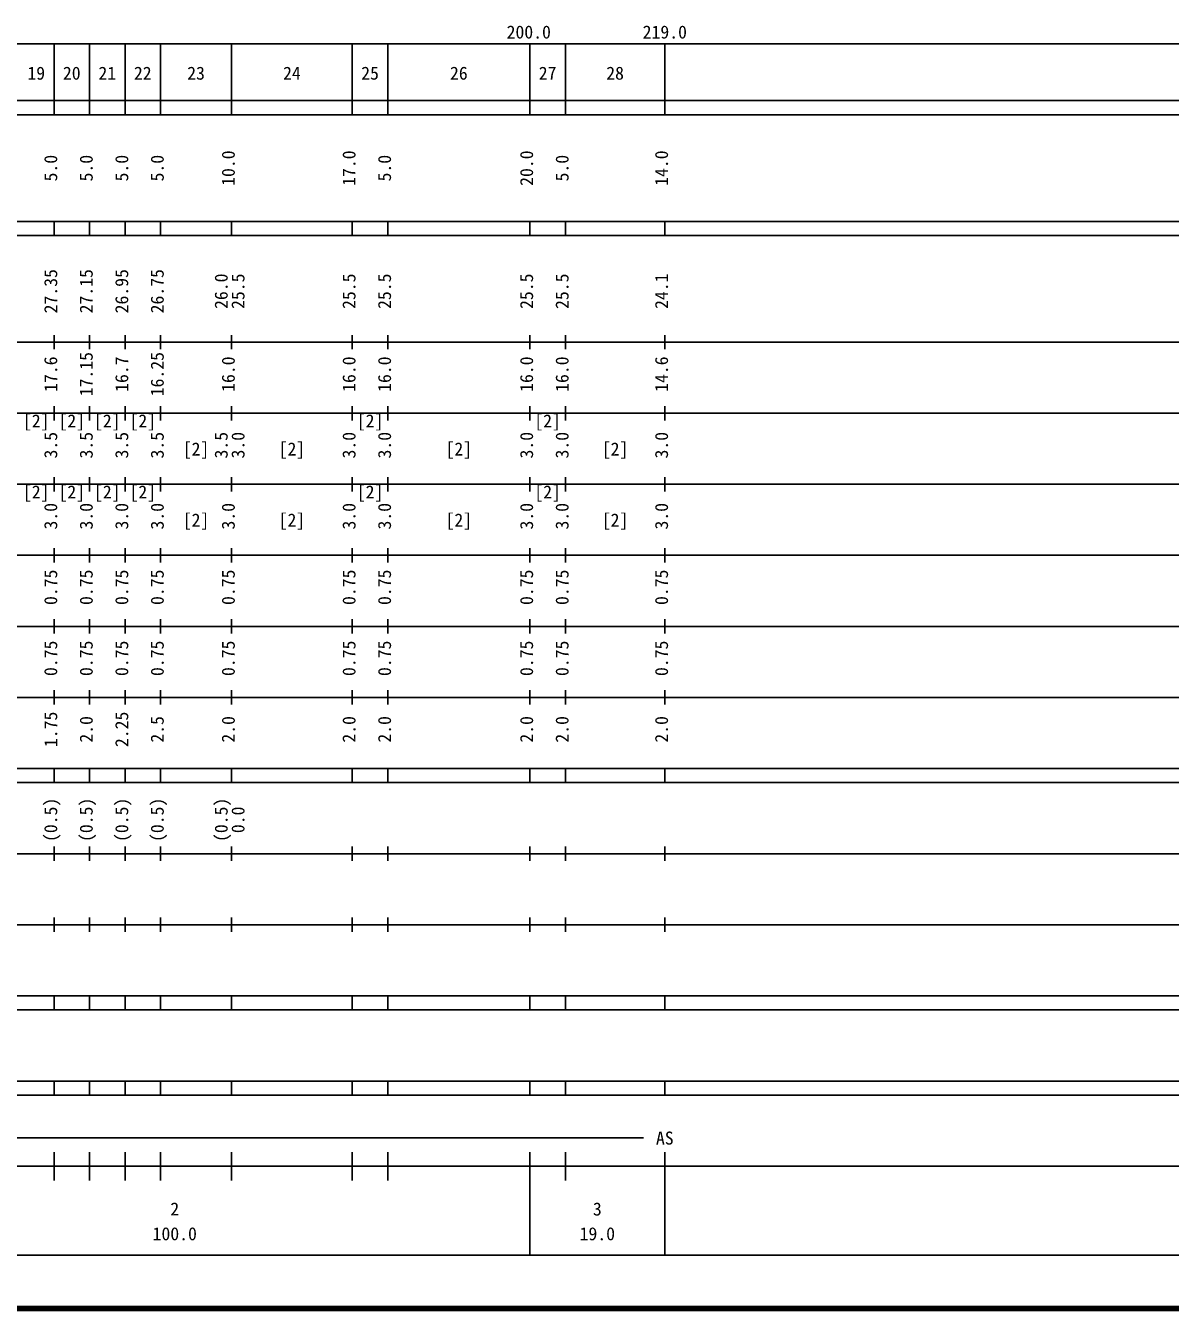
# Model space of a CAD drawing. Units: millimetres on the paper, enlarged 1000 times. Extents: x 40000 to 680000, y 20000 to 380000.
# Drawn here: x 197007 to 358181, y 20000 to 200558 of the extents above; entities that cross this region are included whole.
import ezdxf
from ezdxf.enums import TextEntityAlignment as Align

# ---------------------------------------------------------------- set-up
doc = ezdxf.new("R2010")
doc.units = ezdxf.units.MM
doc.header["$LTSCALE"] = 1000
doc.layers.add('M-TTL', color=2, linetype='Continuous', lineweight=140)
doc.layers.add('M-TTL-BAND', color=7, linetype='Continuous', lineweight=25)
doc.styles.add('ＭＳ ゴシック', font='')
doc.styles.get('ＭＳ ゴシック').set_extended_font_data('MS Gothic')

msp = doc.modelspace()

# ---------------------------------------------------------------- linework, layer by layer
at = {"layer": 'M-TTL'}
msp.add_line((40000, 20000), (680000, 20000), dxfattribs=at)
at = {"layer": 'M-TTL-BAND'}
for p, q in [((68000, 198000), (579000, 198000)), ((201000, 188000), (201000, 198000)), ((206000, 188000), (206000, 198000)), ((211000, 188000), (211000, 198000)), ((216000, 188000), (216000, 198000)), ((226000, 188000), (226000, 198000)), ((243000, 188000), (243000, 198000)), ((248000, 188000), (248000, 198000)), ((268000, 188000), (268000, 198000)), ((273000, 188000), (273000, 198000)), ((287000, 188000), (287000, 198000)), ((40000, 190000), (579000, 190000)), ((40000, 188000), (579000, 188000)), ((40000, 173000), (579000, 173000)), ((201000, 171000), (201000, 173000)), ((206000, 171000), (206000, 173000)), ((211000, 171000), (211000, 173000)), ((216000, 171000), (216000, 173000)), ((226000, 171000), (226000, 173000)), ((243000, 171000), (243000, 173000)), ((248000, 171000), (248000, 173000)), ((268000, 171000), (268000, 173000)), ((273000, 171000), (273000, 173000)), ((287000, 171000), (287000, 173000)), ((40000, 171000), (579000, 171000)), ((40000, 156000), (579000, 156000)), ((201000, 155000), (201000, 157000)), ((206000, 155000), (206000, 157000)), ((211000, 155000), (211000, 157000)), ((216000, 155000), (216000, 157000)), ((226000, 155000), (226000, 157000)), ((243000, 155000), (243000, 157000)), ((248000, 155000), (248000, 157000)), ((268000, 155000), (268000, 157000)), ((273000, 155000), (273000, 157000)), ((287000, 155000), (287000, 157000)), ((201000, 145000), (201000, 147000)), ((206000, 145000), (206000, 147000)), ((211000, 145000), (211000, 147000)), ((216000, 145000), (216000, 147000)), ((226000, 145000), (226000, 147000)), ((243000, 145000), (243000, 147000)), ((248000, 145000), (248000, 147000)), ((268000, 145000), (268000, 147000)), ((273000, 145000), (273000, 147000)), ((287000, 145000), (287000, 147000)), ((46000, 146000), (579000, 146000)), ((52000, 136000), (579000, 136000)), ((201000, 135000), (201000, 137000)), ((206000, 135000), (206000, 137000)), ((211000, 135000), (211000, 137000)), ((216000, 135000), (216000, 137000)), ((226000, 135000), (226000, 137000)), ((243000, 135000), (243000, 137000)), ((248000, 135000), (248000, 137000)), ((268000, 135000), (268000, 137000)), ((273000, 135000), (273000, 137000)), ((287000, 135000), (287000, 137000)), ((201000, 125000), (201000, 127000)), ((206000, 125000), (206000, 127000)), ((211000, 125000), (211000, 127000)), ((216000, 125000), (216000, 127000)), ((226000, 125000), (226000, 127000)), ((243000, 125000), (243000, 127000)), ((248000, 125000), (248000, 127000)), ((268000, 125000), (268000, 127000)), ((273000, 125000), (273000, 127000)), ((287000, 125000), (287000, 127000)), ((46000, 126000), (579000, 126000)), ((52000, 116000), (579000, 116000)), ((201000, 115000), (201000, 117000)), ((206000, 115000), (206000, 117000)), ((211000, 115000), (211000, 117000)), ((216000, 115000), (216000, 117000)), ((226000, 115000), (226000, 117000)), ((243000, 115000), (243000, 117000)), ((248000, 115000), (248000, 117000)), ((268000, 115000), (268000, 117000)), ((273000, 115000), (273000, 117000)), ((287000, 115000), (287000, 117000)), ((201000, 105000), (201000, 107000)), ((206000, 105000), (206000, 107000)), ((211000, 105000), (211000, 107000)), ((216000, 105000), (216000, 107000)), ((226000, 105000), (226000, 107000)), ((243000, 105000), (243000, 107000)), ((248000, 105000), (248000, 107000)), ((268000, 105000), (268000, 107000)), ((273000, 105000), (273000, 107000)), ((287000, 105000), (287000, 107000)), ((46000, 106000), (579000, 106000)), ((40000, 96000), (579000, 96000)), ((201000, 94000), (201000, 96000)), ((206000, 94000), (206000, 96000)), ((211000, 94000), (211000, 96000)), ((216000, 94000), (216000, 96000)), ((226000, 94000), (226000, 96000)), ((243000, 94000), (243000, 96000)), ((248000, 94000), (248000, 96000)), ((268000, 94000), (268000, 96000)), ((273000, 94000), (273000, 96000)), ((287000, 94000), (287000, 96000)), ((40000, 94000), (579000, 94000)), ((201000, 83000), (201000, 85000)), ((206000, 83000), (206000, 85000)), ((211000, 83000), (211000, 85000)), ((216000, 83000), (216000, 85000)), ((226000, 83000), (226000, 85000)), ((243000, 83000), (243000, 85000)), ((248000, 83000), (248000, 85000)), ((268000, 83000), (268000, 85000)), ((273000, 83000), (273000, 85000)), ((287000, 83000), (287000, 85000)), ((49000, 84000), (579000, 84000)), ((201000, 73000), (201000, 75000)), ((206000, 73000), (206000, 75000)), ((211000, 73000), (211000, 75000)), ((216000, 73000), (216000, 75000)), ((226000, 73000), (226000, 75000)), ((243000, 73000), (243000, 75000)), ((248000, 73000), (248000, 75000)), ((268000, 73000), (268000, 75000)), ((273000, 73000), (273000, 75000)), ((287000, 73000), (287000, 75000)), ((40000, 74000), (579000, 74000)), ((40000, 64000), (579000, 64000)), ((201000, 62000), (201000, 64000)), ((206000, 62000), (206000, 64000)), ((211000, 62000), (211000, 64000)), ((216000, 62000), (216000, 64000)), ((226000, 62000), (226000, 64000)), ((243000, 62000), (243000, 64000)), ((248000, 62000), (248000, 64000)), ((268000, 62000), (268000, 64000)), ((273000, 62000), (273000, 64000)), ((287000, 62000), (287000, 64000)), ((40000, 62000), (579000, 62000)), ((40000, 52000), (579000, 52000)), ((201000, 50000), (201000, 52000)), ((206000, 50000), (206000, 52000)), ((211000, 50000), (211000, 52000)), ((216000, 50000), (216000, 52000)), ((226000, 50000), (226000, 52000)), ((243000, 50000), (243000, 52000)), ((248000, 50000), (248000, 52000)), ((268000, 50000), (268000, 52000)), ((273000, 50000), (273000, 52000)), ((287000, 50000), (287000, 52000)), ((40000, 50000), (579000, 50000)), ((71000, 44000), (284000, 44000)), ((201000, 38000), (201000, 42000)), ((206000, 38000), (206000, 42000)), ((211000, 38000), (211000, 42000)), ((216000, 38000), (216000, 42000)), ((226000, 38000), (226000, 42000)), ((243000, 38000), (243000, 42000)), ((248000, 38000), (248000, 42000)), ((268000, 27500), (268000, 42000)), ((273000, 38000), (273000, 42000)), ((287000, 27500), (287000, 42000)), ((40000, 40000), (579000, 40000)), ((68000, 27500), (579000, 27500))]:
    msp.add_line(p, q, dxfattribs=at)

# ---------------------------------------------------------------- texts
at = {"layer": 'M-TTL-BAND', "style": 'ＭＳ ゴシック'}
for s, p in [('200.0', (267844, 198195)), ('219.0', (287000, 198195)), ('19', (198500, 192405)), ('20', (203500, 192405)), ('21', (208500, 192405)), ('22', (213500, 192405)), ('23', (221000, 192405)), ('24', (234500, 192405)), ('25', (245500, 192405)), ('26', (258000, 192405)), ('27', (270500, 192405)), ('28', (280000, 192405)), ('[2]', (198500, 143451)), ('[2]', (203500, 143451)), ('[2]', (208500, 143451)), ('[2]', (213500, 143451)), ('[2]', (245500, 143451)), ('[2]', (270500, 143451)), ('[2]', (221000, 139500)), ('[2]', (234500, 139500)), ('[2]', (258000, 139500)), ('[2]', (280000, 139500)), ('[2]', (198500, 133451)), ('[2]', (203500, 133451)), ('[2]', (208500, 133451)), ('[2]', (213500, 133451)), ('[2]', (245500, 133451)), ('[2]', (270500, 133451)), ('[2]', (221000, 129500)), ('[2]', (234500, 129500)), ('[2]', (258000, 129500)), ('[2]', (280000, 129500)), ('AS', (287000, 42500)), ('2', (218000, 32523)), ('3', (277500, 32523)), ('100.0', (218000, 29033)), ('19.0', (277500, 29033))]:
    msp.add_text(s, height=1833, dxfattribs=at).set_placement(p, align=Align.BOTTOM_CENTER)
for s, p in [('10.0', (227000, 180500)), ('17.0', (244000, 180500)), ('20.0', (269000, 180500)), ('14.0', (288000, 180500)), ('5.0', (202000, 180500)), ('5.0', (207000, 180500)), ('5.0', (212000, 180500)), ('5.0', (217000, 180500)), ('5.0', (249000, 180500)), ('5.0', (274000, 180500)), ('27.35', (202000, 163174)), ('27.15', (207000, 163174)), ('26.95', (212000, 163174)), ('26.75', (217000, 163174)), ('26.0', (226000, 163174)), ('25.5', (228370, 163174)), ('25.5', (244000, 163174)), ('25.5', (249000, 163174)), ('25.5', (269000, 163174)), ('25.5', (274000, 163174)), ('24.1', (288000, 163174)), ('17.6', (202000, 151500)), ('17.15', (207000, 151500)), ('16.7', (212000, 151500)), ('16.25', (217000, 151500)), ('16.0', (227000, 151500)), ('16.0', (244000, 151500)), ('16.0', (249000, 151500)), ('16.0', (269000, 151500)), ('16.0', (274000, 151500)), ('14.6', (288000, 151500)), ('3.5', (202000, 141500)), ('3.5', (207000, 141500)), ('3.5', (212000, 141500)), ('3.5', (217000, 141500)), ('3.5', (226000, 141500)), ('3.0', (228370, 141500)), ('3.0', (244000, 141500)), ('3.0', (249000, 141500)), ('3.0', (269000, 141500)), ('3.0', (274000, 141500)), ('3.0', (288000, 141500)), ('3.0', (202000, 131500)), ('3.0', (207000, 131500)), ('3.0', (212000, 131500)), ('3.0', (217000, 131500)), ('3.0', (227000, 131500)), ('3.0', (244000, 131500)), ('3.0', (249000, 131500)), ('3.0', (269000, 131500)), ('3.0', (274000, 131500)), ('3.0', (288000, 131500)), ('0.75', (202000, 121500)), ('0.75', (207000, 121500)), ('0.75', (212000, 121500)), ('0.75', (217000, 121500)), ('0.75', (227000, 121500)), ('0.75', (244000, 121500)), ('0.75', (249000, 121500)), ('0.75', (269000, 121500)), ('0.75', (274000, 121500)), ('0.75', (288000, 121500)), ('0.75', (202000, 111500)), ('0.75', (207000, 111500)), ('0.75', (212000, 111500)), ('0.75', (217000, 111500)), ('0.75', (227000, 111500)), ('0.75', (244000, 111500)), ('0.75', (249000, 111500)), ('0.75', (269000, 111500)), ('0.75', (274000, 111500)), ('0.75', (288000, 111500)), ('1.75', (202000, 101500)), ('2.0', (207000, 101500)), ('2.25', (212000, 101500)), ('2.5', (217000, 101500)), ('2.0', (227000, 101500)), ('2.0', (244000, 101500)), ('2.0', (249000, 101500)), ('2.0', (269000, 101500)), ('2.0', (274000, 101500)), ('2.0', (288000, 101500)), ('(0.5)', (202000, 88764)), ('(0.5)', (207000, 88764)), ('(0.5)', (212000, 88764)), ('(0.5)', (217000, 88764)), ('(0.5)', (226000, 88764)), ('0.0', (228370, 88764))]:
    msp.add_text(s, height=1833, rotation=90, dxfattribs=at).set_placement(p, align=Align.BOTTOM_CENTER)

doc.saveas('drawing.dxf')
